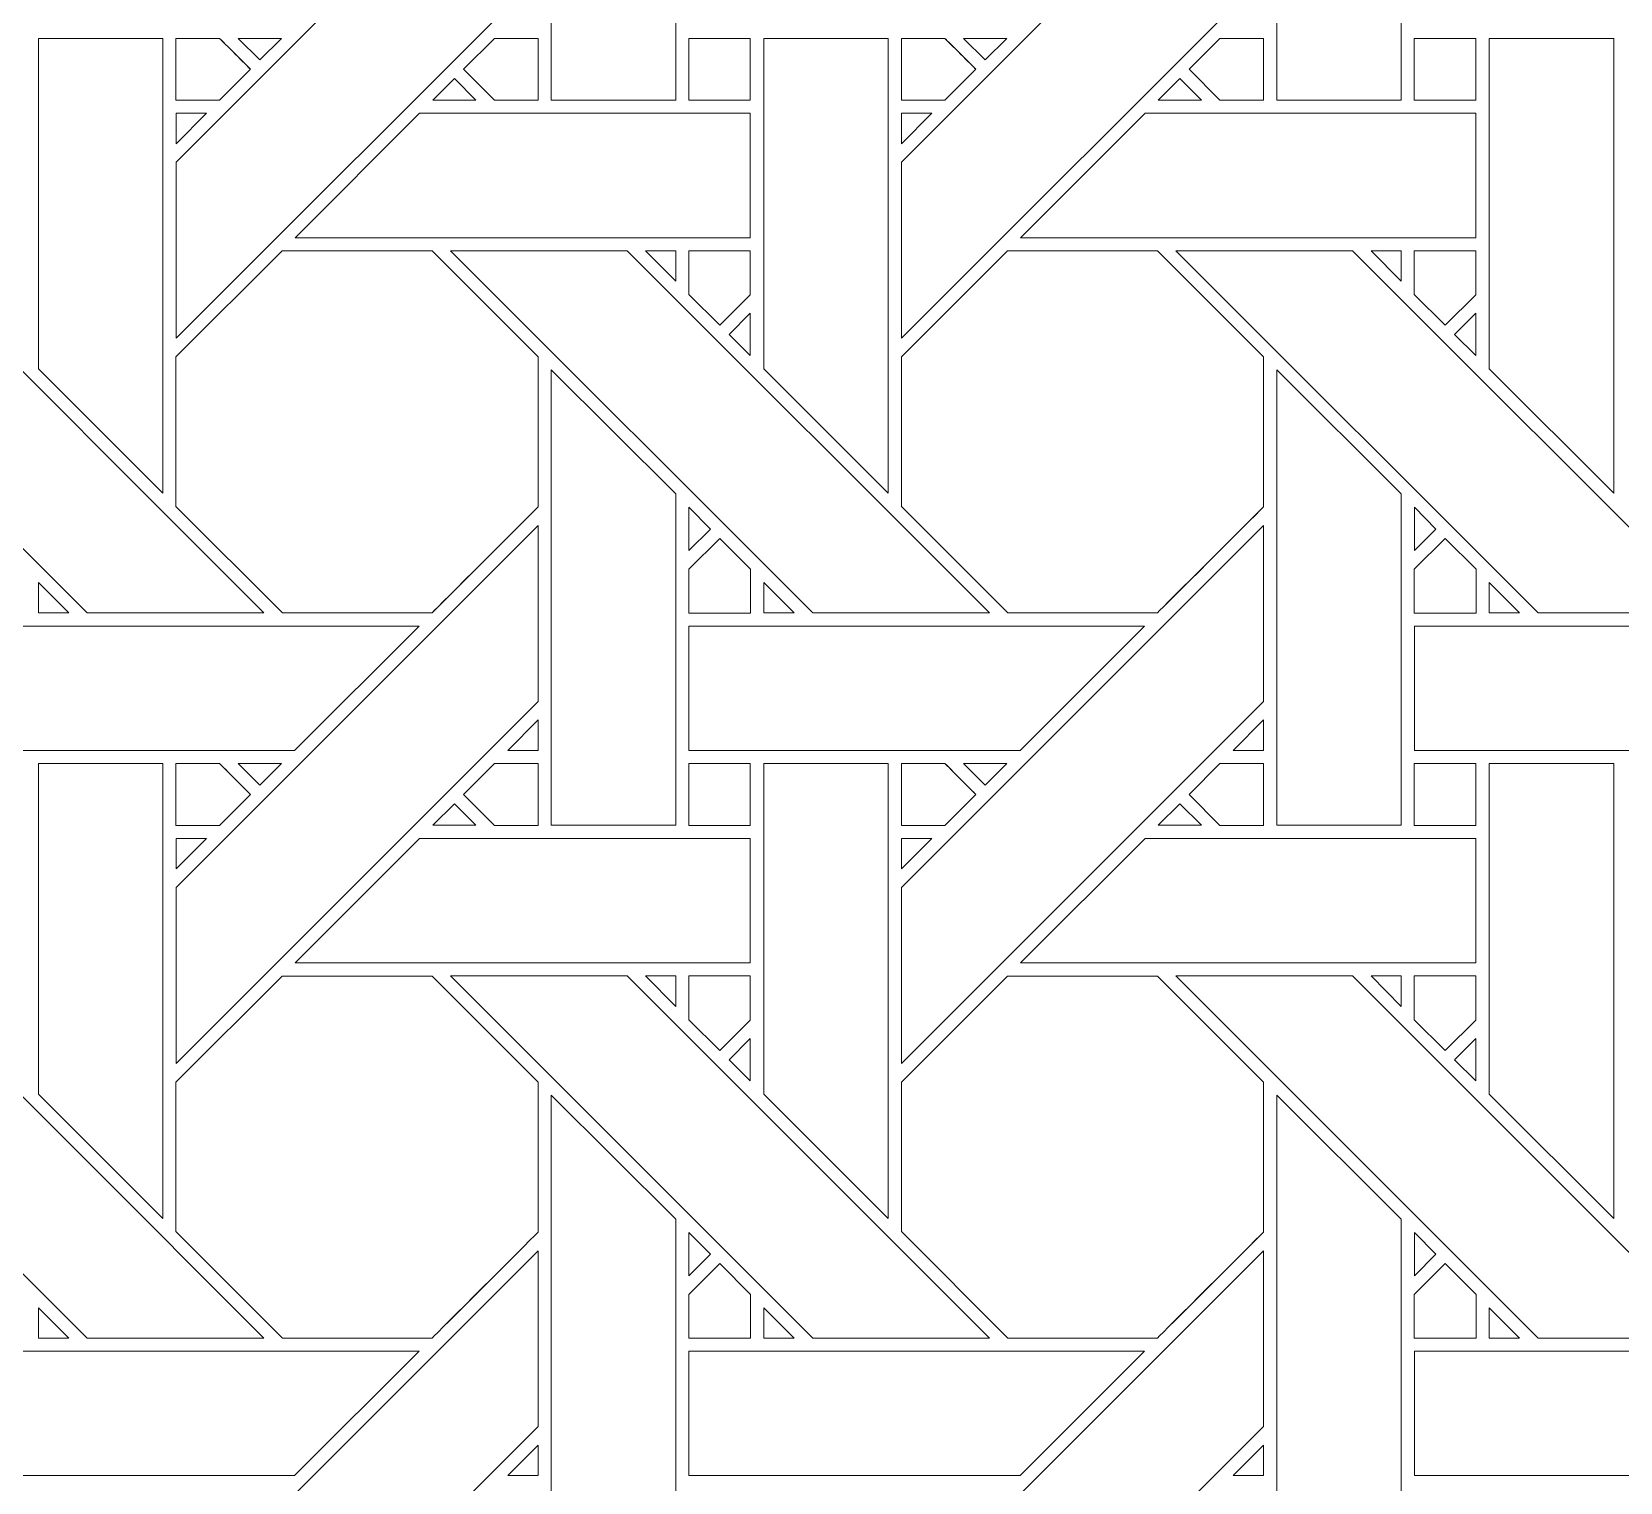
# Model space of a CAD drawing. Header units: inches. Extents: x 3.4 to 21.4, y 0.1 to 18.1.
# Drawn here: x 7.688 to 9.766, y 6.298 to 8.195 of the extents above; entities that cross this region are included whole.
import ezdxf

# ---------------------------------------------------------------- set-up
doc = ezdxf.new("R2010")
doc.units = ezdxf.units.IN
doc.header["$MEASUREMENT"] = 0
doc.layers.add('Design', color=7, linetype='Continuous', lineweight=0)

msp = doc.modelspace()

# ---------------------------------------------------------------- linework, layer by layer
at = {"layer": 'Design'}
for points, knots in [([(12.3829, 18.0948), (7.4123, 18.0948), (3.3829, 14.0653), (3.3829, 9.0948), (3.3829, 4.1242), (7.4123, 0.0948), (12.3829, 0.0948), (17.3534, 0.0948), (21.3829, 4.1242), (21.3829, 9.0948), (21.3829, 14.0653), (17.3534, 18.0948), (12.3829, 18.0948)], [0, 0, 0, 0, 1, 1, 1, 2, 2, 2, 3, 3, 3, 4, 4, 4, 4]), ([(12.3829, 17.2202), (7.8953, 17.2202), (4.2574, 13.5823), (4.2574, 9.0948), (4.2574, 4.6072), (7.8953, 0.9693), (12.3829, 0.9693), (16.8704, 0.9693), (20.5083, 4.6072), (20.5083, 9.0948), (20.5083, 13.5823), (16.8704, 17.2202), (12.3829, 17.2202)], [0, 0, 0, 0, 1, 1, 1, 2, 2, 2, 3, 3, 3, 4, 4, 4, 4]), ([(8.5303, 8.5394), (8.5303, 8.5394), (8.5303, 8.1057), (8.5303, 8.1057), (8.5303, 8.1057), (8.3676, 8.1057), (8.3676, 8.1057), (8.3676, 8.1057), (8.3676, 8.7015), (8.3676, 8.7015), (8.3676, 8.7015), (8.5303, 8.5394), (8.5303, 8.5394)], [0, 0, 0, 0, 1, 1, 1, 2, 2, 2, 3, 3, 3, 4, 4, 4, 4]), ([(9.4791, 8.5394), (9.4791, 8.5394), (9.4791, 8.1057), (9.4791, 8.1057), (9.4791, 8.1057), (9.3163, 8.1057), (9.3163, 8.1057), (9.3163, 8.1057), (9.3163, 8.7015), (9.3163, 8.7015), (9.3163, 8.7015), (9.4791, 8.5394), (9.4791, 8.5394)], [0, 0, 0, 0, 1, 1, 1, 2, 2, 2, 3, 3, 3, 4, 4, 4, 4]), ([(7.8768, 8.0244), (7.8768, 8.0244), (8.3504, 8.498), (8.3504, 8.498), (8.3504, 8.498), (8.3504, 8.2679), (8.3504, 8.2679), (8.3504, 8.2679), (7.8768, 7.7943), (7.8768, 7.7943), (7.8768, 7.7943), (7.8768, 8.0244), (7.8768, 8.0244)], [0, 0, 0, 0, 1, 1, 1, 2, 2, 2, 3, 3, 3, 4, 4, 4, 4]), ([(8.8255, 8.0244), (8.8255, 8.0244), (9.2992, 8.498), (9.2992, 8.498), (9.2992, 8.498), (9.2992, 8.2679), (9.2992, 8.2679), (9.2992, 8.2679), (8.8255, 7.7943), (8.8255, 7.7943), (8.8255, 7.7943), (8.8255, 8.0244), (8.8255, 8.0244)], [0, 0, 0, 0, 1, 1, 1, 2, 2, 2, 3, 3, 3, 4, 4, 4, 4]), ([(7.8596, 8.1865), (7.8596, 8.1865), (7.8596, 7.5914), (7.8596, 7.5914), (7.8596, 7.5914), (7.6967, 7.7543), (7.6967, 7.7543), (7.6967, 7.7543), (7.6967, 8.1865), (7.6967, 8.1865), (7.6967, 8.1865), (7.8596, 8.1865), (7.8596, 8.1865)], [0, 0, 0, 0, 1, 1, 1, 2, 2, 2, 3, 3, 3, 4, 4, 4, 4]), ([(7.8767, 8.1057), (7.8767, 8.1057), (7.8767, 8.1865), (7.8767, 8.1865), (7.8767, 8.1865), (7.9338, 8.1865), (7.9338, 8.1865), (7.9389, 8.1813), (7.9697, 8.1505), (7.9741, 8.1461), (7.9741, 8.1461), (7.9337, 8.1057), (7.9337, 8.1057), (7.9337, 8.1057), (7.8767, 8.1057), (7.8767, 8.1057)], [0, 0, 0, 0, 1, 1, 1, 2, 2, 2, 3, 3, 3, 4, 4, 4, 5, 5, 5, 5]), ([(7.8767, 8.1865), (7.8767, 8.1865), (7.9338, 8.1865), (7.9338, 8.1865), (7.9393, 8.181), (7.9495, 8.1708), (7.959, 8.1613), (7.959, 8.1613), (7.9741, 8.1461), (7.9741, 8.1461), (7.9741, 8.1461), (7.9337, 8.1057), (7.9337, 8.1057), (7.9337, 8.1057), (7.8767, 8.1057), (7.8767, 8.1057), (7.8767, 8.1057), (7.8767, 8.1865), (7.8767, 8.1865)], [0, 0, 0, 0, 1, 1, 1, 2, 2, 2, 3, 3, 3, 4, 4, 4, 5, 5, 5, 6, 6, 6, 6]), ([(8.0146, 8.1865), (8.0146, 8.1865), (7.9864, 8.1583), (7.9864, 8.1583), (7.9864, 8.1583), (7.9582, 8.1865), (7.9582, 8.1865), (7.9582, 8.1865), (8.0146, 8.1865), (8.0146, 8.1865)], [0, 0, 0, 0, 1, 1, 1, 2, 2, 2, 3, 3, 3, 3]), ([(8.2933, 8.1057), (8.2933, 8.1057), (8.2529, 8.1461), (8.2529, 8.1461), (8.2529, 8.1461), (8.2933, 8.1865), (8.2933, 8.1865), (8.2933, 8.1865), (8.3504, 8.1865), (8.3504, 8.1865), (8.3504, 8.1865), (8.3504, 8.1057), (8.3504, 8.1057), (8.3504, 8.1057), (8.2933, 8.1057), (8.2933, 8.1057)], [0, 0, 0, 0, 1, 1, 1, 2, 2, 2, 3, 3, 3, 4, 4, 4, 5, 5, 5, 5]), ([(8.2529, 8.1461), (8.2529, 8.1461), (8.2933, 8.1865), (8.2933, 8.1865), (8.2933, 8.1865), (8.3504, 8.1865), (8.3504, 8.1865), (8.3504, 8.1865), (8.3504, 8.1057), (8.3504, 8.1057), (8.3504, 8.1057), (8.2933, 8.1057), (8.2933, 8.1057), (8.2933, 8.1057), (8.2529, 8.1461), (8.2529, 8.1461)], [0, 0, 0, 0, 1, 1, 1, 2, 2, 2, 3, 3, 3, 4, 4, 4, 5, 5, 5, 5]), ([(8.5476, 8.1057), (8.5476, 8.1057), (8.5476, 8.1865), (8.5476, 8.1865), (8.5476, 8.1865), (8.6278, 8.1865), (8.6278, 8.1865), (8.6278, 8.1865), (8.6278, 8.1057), (8.6278, 8.1057), (8.6278, 8.1057), (8.5476, 8.1057), (8.5476, 8.1057)], [0, 0, 0, 0, 1, 1, 1, 2, 2, 2, 3, 3, 3, 4, 4, 4, 4]), ([(8.5476, 8.1865), (8.5476, 8.1865), (8.6278, 8.1865), (8.6278, 8.1865), (8.6278, 8.1865), (8.6278, 8.1057), (8.6278, 8.1057), (8.6278, 8.1057), (8.5476, 8.1057), (8.5476, 8.1057), (8.5476, 8.1057), (8.5476, 8.1865), (8.5476, 8.1865)], [0, 0, 0, 0, 1, 1, 1, 2, 2, 2, 3, 3, 3, 4, 4, 4, 4]), ([(8.8083, 8.1865), (8.8083, 8.1865), (8.8083, 7.5914), (8.8083, 7.5914), (8.8083, 7.5914), (8.6454, 7.7543), (8.6454, 7.7543), (8.6454, 7.7543), (8.6454, 8.1865), (8.6454, 8.1865), (8.6454, 8.1865), (8.8083, 8.1865), (8.8083, 8.1865)], [0, 0, 0, 0, 1, 1, 1, 2, 2, 2, 3, 3, 3, 4, 4, 4, 4]), ([(8.8255, 8.1057), (8.8255, 8.1057), (8.8255, 8.1865), (8.8255, 8.1865), (8.8255, 8.1865), (8.8825, 8.1865), (8.8825, 8.1865), (8.8877, 8.1813), (8.9184, 8.1505), (8.9228, 8.1461), (8.9228, 8.1461), (8.8824, 8.1057), (8.8824, 8.1057), (8.8824, 8.1057), (8.8255, 8.1057), (8.8255, 8.1057)], [0, 0, 0, 0, 1, 1, 1, 2, 2, 2, 3, 3, 3, 4, 4, 4, 5, 5, 5, 5]), ([(8.907, 8.162), (8.907, 8.162), (8.9228, 8.1461), (8.9228, 8.1461), (8.9228, 8.1461), (8.8824, 8.1057), (8.8824, 8.1057), (8.8824, 8.1057), (8.8255, 8.1057), (8.8255, 8.1057), (8.8255, 8.1057), (8.8255, 8.1865), (8.8255, 8.1865), (8.8255, 8.1865), (8.8825, 8.1865), (8.8825, 8.1865), (8.8825, 8.1865), (8.907, 8.162), (8.907, 8.162)], [0, 0, 0, 0, 1, 1, 1, 2, 2, 2, 3, 3, 3, 4, 4, 4, 5, 5, 5, 6, 6, 6, 6]), ([(8.9069, 8.1865), (8.9069, 8.1865), (8.9634, 8.1865), (8.9634, 8.1865), (8.9634, 8.1865), (8.9351, 8.1583), (8.9351, 8.1583), (8.9351, 8.1583), (8.9069, 8.1865), (8.9069, 8.1865)], [0, 0, 0, 0, 1, 1, 1, 2, 2, 2, 3, 3, 3, 3]), ([(9.242, 8.1057), (9.242, 8.1057), (9.2017, 8.1461), (9.2017, 8.1461), (9.2017, 8.1461), (9.2421, 8.1865), (9.2421, 8.1865), (9.2421, 8.1865), (9.2991, 8.1865), (9.2991, 8.1865), (9.2991, 8.1865), (9.2991, 8.1057), (9.2991, 8.1057), (9.2991, 8.1057), (9.242, 8.1057), (9.242, 8.1057)], [0, 0, 0, 0, 1, 1, 1, 2, 2, 2, 3, 3, 3, 4, 4, 4, 5, 5, 5, 5]), ([(9.2017, 8.1461), (9.2017, 8.1461), (9.2421, 8.1865), (9.2421, 8.1865), (9.2421, 8.1865), (9.2991, 8.1865), (9.2991, 8.1865), (9.2991, 8.1865), (9.2991, 8.1057), (9.2991, 8.1057), (9.2991, 8.1057), (9.242, 8.1057), (9.242, 8.1057), (9.242, 8.1057), (9.2017, 8.1461), (9.2017, 8.1461)], [0, 0, 0, 0, 1, 1, 1, 2, 2, 2, 3, 3, 3, 4, 4, 4, 5, 5, 5, 5]), ([(9.4963, 8.1865), (9.4963, 8.1865), (9.5766, 8.1865), (9.5766, 8.1865), (9.5766, 8.1865), (9.5766, 8.1057), (9.5766, 8.1057), (9.5766, 8.1057), (9.4963, 8.1057), (9.4963, 8.1057), (9.4963, 8.1057), (9.4963, 8.1865), (9.4963, 8.1865)], [0, 0, 0, 0, 1, 1, 1, 2, 2, 2, 3, 3, 3, 4, 4, 4, 4]), ([(9.5766, 8.1865), (9.5766, 8.1865), (9.5766, 8.1057), (9.5766, 8.1057), (9.5766, 8.1057), (9.4963, 8.1057), (9.4963, 8.1057), (9.4963, 8.1057), (9.4963, 8.1865), (9.4963, 8.1865), (9.4963, 8.1865), (9.5766, 8.1865), (9.5766, 8.1865)], [0, 0, 0, 0, 1, 1, 1, 2, 2, 2, 3, 3, 3, 4, 4, 4, 4]), ([(9.7571, 8.1865), (9.7571, 8.1865), (9.7571, 7.5914), (9.7571, 7.5914), (9.7571, 7.5914), (9.5942, 7.7543), (9.5942, 7.7543), (9.5942, 7.7543), (9.5942, 8.1865), (9.5942, 8.1865), (9.5942, 8.1865), (9.7571, 8.1865), (9.7571, 8.1865)], [0, 0, 0, 0, 1, 1, 1, 2, 2, 2, 3, 3, 3, 4, 4, 4, 4]), ([(8.2691, 8.1057), (8.2691, 8.1057), (8.2126, 8.1057), (8.2126, 8.1057), (8.2126, 8.1057), (8.2408, 8.1339), (8.2408, 8.1339), (8.2408, 8.1339), (8.2691, 8.1057), (8.2691, 8.1057)], [0, 0, 0, 0, 1, 1, 1, 2, 2, 2, 3, 3, 3, 3]), ([(9.2178, 8.1057), (9.2178, 8.1057), (9.1613, 8.1057), (9.1613, 8.1057), (9.1613, 8.1057), (9.1896, 8.1339), (9.1896, 8.1339), (9.1896, 8.1339), (9.2178, 8.1057), (9.2178, 8.1057)], [0, 0, 0, 0, 1, 1, 1, 2, 2, 2, 3, 3, 3, 3]), ([(7.9166, 8.0885), (7.9166, 8.0885), (7.8768, 8.0487), (7.8768, 8.0487), (7.8768, 8.0487), (7.8768, 8.0885), (7.8768, 8.0885), (7.8768, 8.0885), (7.9166, 8.0885), (7.9166, 8.0885)], [0, 0, 0, 0, 1, 1, 1, 2, 2, 2, 3, 3, 3, 3]), ([(8.1954, 8.0885), (8.1954, 8.0885), (8.6279, 8.0885), (8.6279, 8.0885), (8.6279, 8.0885), (8.6279, 7.9257), (8.6279, 7.9257), (8.6279, 7.9257), (8.0326, 7.9257), (8.0326, 7.9257), (8.0326, 7.9257), (8.1954, 8.0885), (8.1954, 8.0885)], [0, 0, 0, 0, 1, 1, 1, 2, 2, 2, 3, 3, 3, 4, 4, 4, 4]), ([(8.8653, 8.0885), (8.8653, 8.0885), (8.8255, 8.0487), (8.8255, 8.0487), (8.8255, 8.0487), (8.8255, 8.0885), (8.8255, 8.0885), (8.8255, 8.0885), (8.8653, 8.0885), (8.8653, 8.0885)], [0, 0, 0, 0, 1, 1, 1, 2, 2, 2, 3, 3, 3, 3]), ([(8.9813, 7.9257), (8.9813, 7.9257), (9.1442, 8.0885), (9.1442, 8.0885), (9.1442, 8.0885), (9.5766, 8.0885), (9.5766, 8.0885), (9.5766, 8.0885), (9.5766, 7.9257), (9.5766, 7.9257), (9.5766, 7.9257), (8.9813, 7.9257), (8.9813, 7.9257)], [0, 0, 0, 0, 1, 1, 1, 2, 2, 2, 3, 3, 3, 4, 4, 4, 4]), ([(7.2872, 7.9086), (7.2872, 7.9086), (7.5181, 7.9086), (7.5181, 7.9086), (7.5181, 7.9086), (7.9918, 7.435), (7.9918, 7.435), (7.9918, 7.435), (7.7607, 7.435), (7.7607, 7.435), (7.7607, 7.435), (7.2872, 7.9086), (7.2872, 7.9086)], [0, 0, 0, 0, 1, 1, 1, 2, 2, 2, 3, 3, 3, 4, 4, 4, 4]), ([(8.2117, 7.435), (8.2117, 7.435), (8.016, 7.435), (8.016, 7.435), (8.016, 7.435), (7.8767, 7.5742), (7.8767, 7.5742), (7.8767, 7.5742), (7.8767, 7.7699), (7.8767, 7.7699), (7.8767, 7.7699), (8.0154, 7.9086), (8.0154, 7.9086), (8.0154, 7.9086), (8.2116, 7.9086), (8.2116, 7.9086), (8.2116, 7.9086), (8.3504, 7.7699), (8.3504, 7.7699), (8.3504, 7.7699), (8.3504, 7.5737), (8.3504, 7.5737), (8.3326, 7.5557), (8.2207, 7.444), (8.2117, 7.435)], [0, 0, 0, 0, 1, 1, 1, 2, 2, 2, 3, 3, 3, 4, 4, 4, 5, 5, 5, 6, 6, 6, 7, 7, 7, 8, 8, 8, 8]), ([(7.8767, 7.5742), (7.8767, 7.5742), (7.8767, 7.7699), (7.8767, 7.7699), (7.8767, 7.7699), (8.0154, 7.9086), (8.0154, 7.9086), (8.0154, 7.9086), (8.2116, 7.9086), (8.2116, 7.9086), (8.2116, 7.9086), (8.3504, 7.7699), (8.3504, 7.7699), (8.3504, 7.7699), (8.3504, 7.5737), (8.3504, 7.5737), (8.3324, 7.5555), (8.2205, 7.4438), (8.2117, 7.435), (8.2117, 7.435), (8.016, 7.435), (8.016, 7.435), (8.016, 7.435), (7.8767, 7.5742), (7.8767, 7.5742)], [0, 0, 0, 0, 1, 1, 1, 2, 2, 2, 3, 3, 3, 4, 4, 4, 5, 5, 5, 6, 6, 6, 7, 7, 7, 8, 8, 8, 8]), ([(8.2359, 7.9086), (8.2359, 7.9086), (8.4669, 7.9086), (8.4669, 7.9086), (8.4669, 7.9086), (8.9405, 7.435), (8.9405, 7.435), (8.9405, 7.435), (8.7095, 7.435), (8.7095, 7.435), (8.7095, 7.435), (8.2359, 7.9086), (8.2359, 7.9086)], [0, 0, 0, 0, 1, 1, 1, 2, 2, 2, 3, 3, 3, 4, 4, 4, 4]), ([(8.5304, 7.9086), (8.5304, 7.9086), (8.5304, 7.8688), (8.5304, 7.8688), (8.5304, 7.8688), (8.491, 7.9086), (8.491, 7.9086), (8.491, 7.9086), (8.5304, 7.9086), (8.5304, 7.9086)], [0, 0, 0, 0, 1, 1, 1, 2, 2, 2, 3, 3, 3, 3]), ([(8.6278, 7.9086), (8.6278, 7.9086), (8.6278, 7.851), (8.6278, 7.851), (8.6278, 7.851), (8.5879, 7.8111), (8.5879, 7.8111), (8.5879, 7.8111), (8.5476, 7.8514), (8.5476, 7.8514), (8.5476, 7.8514), (8.5476, 7.9086), (8.5476, 7.9086), (8.5476, 7.9086), (8.6278, 7.9086), (8.6278, 7.9086)], [0, 0, 0, 0, 1, 1, 1, 2, 2, 2, 3, 3, 3, 4, 4, 4, 5, 5, 5, 5]), ([(8.5879, 7.8111), (8.5879, 7.8111), (8.5476, 7.8514), (8.5476, 7.8514), (8.5476, 7.8514), (8.5476, 7.9086), (8.5476, 7.9086), (8.5476, 7.9086), (8.6278, 7.9086), (8.6278, 7.9086), (8.6278, 7.9086), (8.6278, 7.851), (8.6278, 7.851), (8.6278, 7.851), (8.5879, 7.8111), (8.5879, 7.8111)], [0, 0, 0, 0, 1, 1, 1, 2, 2, 2, 3, 3, 3, 4, 4, 4, 5, 5, 5, 5]), ([(9.1604, 7.435), (9.1604, 7.435), (8.9647, 7.435), (8.9647, 7.435), (8.9647, 7.435), (8.8255, 7.5742), (8.8255, 7.5742), (8.8255, 7.5742), (8.8255, 7.7699), (8.8255, 7.7699), (8.8255, 7.7699), (8.9642, 7.9086), (8.9642, 7.9086), (8.9642, 7.9086), (9.1604, 7.9086), (9.1604, 7.9086), (9.1604, 7.9086), (9.2991, 7.7699), (9.2991, 7.7699), (9.2991, 7.7699), (9.2991, 7.5737), (9.2991, 7.5737), (9.2813, 7.5557), (9.1694, 7.444), (9.1604, 7.435)], [0, 0, 0, 0, 1, 1, 1, 2, 2, 2, 3, 3, 3, 4, 4, 4, 5, 5, 5, 6, 6, 6, 7, 7, 7, 8, 8, 8, 8]), ([(8.8255, 7.7699), (8.8255, 7.7699), (8.9642, 7.9086), (8.9642, 7.9086), (8.9642, 7.9086), (9.1604, 7.9086), (9.1604, 7.9086), (9.1604, 7.9086), (9.2991, 7.7699), (9.2991, 7.7699), (9.2991, 7.7699), (9.2991, 7.5737), (9.2991, 7.5737), (9.2812, 7.5556), (9.1693, 7.4439), (9.1604, 7.435), (9.1604, 7.435), (8.9647, 7.435), (8.9647, 7.435), (8.9647, 7.435), (8.8255, 7.5742), (8.8255, 7.5742), (8.8255, 7.5742), (8.8255, 7.7699), (8.8255, 7.7699)], [0, 0, 0, 0, 1, 1, 1, 2, 2, 2, 3, 3, 3, 4, 4, 4, 5, 5, 5, 6, 6, 6, 7, 7, 7, 8, 8, 8, 8]), ([(9.1846, 7.9086), (9.1846, 7.9086), (9.4156, 7.9086), (9.4156, 7.9086), (9.4156, 7.9086), (9.8892, 7.435), (9.8892, 7.435), (9.8892, 7.435), (9.6582, 7.435), (9.6582, 7.435), (9.6582, 7.435), (9.1846, 7.9086), (9.1846, 7.9086)], [0, 0, 0, 0, 1, 1, 1, 2, 2, 2, 3, 3, 3, 4, 4, 4, 4]), ([(9.4791, 7.9086), (9.4791, 7.9086), (9.4791, 7.8688), (9.4791, 7.8688), (9.4791, 7.8688), (9.4397, 7.9086), (9.4397, 7.9086), (9.4397, 7.9086), (9.4791, 7.9086), (9.4791, 7.9086)], [0, 0, 0, 0, 1, 1, 1, 2, 2, 2, 3, 3, 3, 3]), ([(9.5766, 7.9086), (9.5766, 7.9086), (9.5766, 7.851), (9.5766, 7.851), (9.5766, 7.851), (9.5366, 7.8111), (9.5366, 7.8111), (9.5366, 7.8111), (9.4963, 7.8514), (9.4963, 7.8514), (9.4963, 7.8514), (9.4963, 7.9086), (9.4963, 7.9086), (9.4963, 7.9086), (9.5766, 7.9086), (9.5766, 7.9086)], [0, 0, 0, 0, 1, 1, 1, 2, 2, 2, 3, 3, 3, 4, 4, 4, 5, 5, 5, 5]), ([(9.5366, 7.8111), (9.5366, 7.8111), (9.4963, 7.8514), (9.4963, 7.8514), (9.4963, 7.8514), (9.4963, 7.9086), (9.4963, 7.9086), (9.4963, 7.9086), (9.5766, 7.9086), (9.5766, 7.9086), (9.5766, 7.9086), (9.5766, 7.851), (9.5766, 7.851), (9.5766, 7.851), (9.5366, 7.8111), (9.5366, 7.8111)], [0, 0, 0, 0, 1, 1, 1, 2, 2, 2, 3, 3, 3, 4, 4, 4, 5, 5, 5, 5]), ([(8.6279, 7.8268), (8.6279, 7.8268), (8.6279, 7.7716), (8.6279, 7.7716), (8.6279, 7.7716), (8.6001, 7.799), (8.6001, 7.799), (8.6001, 7.799), (8.6279, 7.8268), (8.6279, 7.8268)], [0, 0, 0, 0, 1, 1, 1, 2, 2, 2, 3, 3, 3, 3]), ([(9.5766, 7.8268), (9.5766, 7.8268), (9.5766, 7.7716), (9.5766, 7.7716), (9.5766, 7.7716), (9.5488, 7.799), (9.5488, 7.799), (9.5488, 7.799), (9.5766, 7.8268), (9.5766, 7.8268)], [0, 0, 0, 0, 1, 1, 1, 2, 2, 2, 3, 3, 3, 3]), ([(8.5303, 7.5906), (8.5303, 7.5906), (8.5303, 7.157), (8.5303, 7.157), (8.5303, 7.157), (8.3676, 7.157), (8.3676, 7.157), (8.3676, 7.157), (8.3676, 7.7528), (8.3676, 7.7528), (8.3676, 7.7528), (8.5303, 7.5906), (8.5303, 7.5906)], [0, 0, 0, 0, 1, 1, 1, 2, 2, 2, 3, 3, 3, 4, 4, 4, 4]), ([(9.4791, 7.5906), (9.4791, 7.5906), (9.4791, 7.157), (9.4791, 7.157), (9.4791, 7.157), (9.3163, 7.157), (9.3163, 7.157), (9.3163, 7.157), (9.3163, 7.7528), (9.3163, 7.7528), (9.3163, 7.7528), (9.4791, 7.5906), (9.4791, 7.5906)], [0, 0, 0, 0, 1, 1, 1, 2, 2, 2, 3, 3, 3, 4, 4, 4, 4]), ([(8.5758, 7.5446), (8.5758, 7.5446), (8.5476, 7.5164), (8.5476, 7.5164), (8.5476, 7.5164), (8.5476, 7.5732), (8.5476, 7.5732), (8.5476, 7.5732), (8.5758, 7.5446), (8.5758, 7.5446)], [0, 0, 0, 0, 1, 1, 1, 2, 2, 2, 3, 3, 3, 3]), ([(9.4964, 7.5164), (9.4964, 7.5164), (9.4964, 7.5732), (9.4964, 7.5732), (9.4964, 7.5732), (9.5246, 7.5446), (9.5246, 7.5446), (9.5246, 7.5446), (9.4964, 7.5164), (9.4964, 7.5164)], [0, 0, 0, 0, 1, 1, 1, 2, 2, 2, 3, 3, 3, 3]), ([(7.8768, 7.0756), (7.8768, 7.0756), (8.3504, 7.5492), (8.3504, 7.5492), (8.3504, 7.5492), (8.3504, 7.3192), (8.3504, 7.3192), (8.3504, 7.3192), (7.8768, 6.8455), (7.8768, 6.8455), (7.8768, 6.8455), (7.8768, 7.0756), (7.8768, 7.0756)], [0, 0, 0, 0, 1, 1, 1, 2, 2, 2, 3, 3, 3, 4, 4, 4, 4]), ([(8.8255, 7.0756), (8.8255, 7.0756), (9.2992, 7.5492), (9.2992, 7.5492), (9.2992, 7.5492), (9.2992, 7.3192), (9.2992, 7.3192), (9.2992, 7.3192), (8.8255, 6.8455), (8.8255, 6.8455), (8.8255, 6.8455), (8.8255, 7.0756), (8.8255, 7.0756)], [0, 0, 0, 0, 1, 1, 1, 2, 2, 2, 3, 3, 3, 4, 4, 4, 4]), ([(8.5476, 7.4347), (8.5476, 7.4347), (8.5476, 7.492), (8.5476, 7.492), (8.5476, 7.492), (8.5879, 7.5323), (8.5879, 7.5323), (8.5879, 7.5323), (8.6282, 7.492), (8.6282, 7.492), (8.6282, 7.492), (8.6282, 7.4347), (8.6282, 7.4347), (8.6282, 7.4347), (8.5476, 7.4347), (8.5476, 7.4347)], [0, 0, 0, 0, 1, 1, 1, 2, 2, 2, 3, 3, 3, 4, 4, 4, 5, 5, 5, 5]), ([(8.5476, 7.492), (8.5476, 7.492), (8.5879, 7.5323), (8.5879, 7.5323), (8.5879, 7.5323), (8.6282, 7.492), (8.6282, 7.492), (8.6282, 7.492), (8.6282, 7.4347), (8.6282, 7.4347), (8.6282, 7.4347), (8.5476, 7.4347), (8.5476, 7.4347), (8.5476, 7.4347), (8.5476, 7.492), (8.5476, 7.492)], [0, 0, 0, 0, 1, 1, 1, 2, 2, 2, 3, 3, 3, 4, 4, 4, 5, 5, 5, 5]), ([(9.4963, 7.4347), (9.4963, 7.4347), (9.4963, 7.492), (9.4963, 7.492), (9.4963, 7.492), (9.5367, 7.5323), (9.5367, 7.5323), (9.5367, 7.5323), (9.577, 7.492), (9.577, 7.492), (9.577, 7.492), (9.577, 7.4347), (9.577, 7.4347), (9.577, 7.4347), (9.4963, 7.4347), (9.4963, 7.4347)], [0, 0, 0, 0, 1, 1, 1, 2, 2, 2, 3, 3, 3, 4, 4, 4, 5, 5, 5, 5]), ([(9.5367, 7.5323), (9.5367, 7.5323), (9.577, 7.492), (9.577, 7.492), (9.577, 7.492), (9.577, 7.4347), (9.577, 7.4347), (9.577, 7.4347), (9.4963, 7.4347), (9.4963, 7.4347), (9.4963, 7.4347), (9.4963, 7.492), (9.4963, 7.492), (9.4963, 7.492), (9.5367, 7.5323), (9.5367, 7.5323)], [0, 0, 0, 0, 1, 1, 1, 2, 2, 2, 3, 3, 3, 4, 4, 4, 5, 5, 5, 5]), ([(7.7365, 7.4349), (7.7365, 7.4349), (7.6968, 7.4349), (7.6968, 7.4349), (7.6968, 7.4349), (7.6968, 7.4747), (7.6968, 7.4747), (7.6968, 7.4747), (7.7365, 7.4349), (7.7365, 7.4349)], [0, 0, 0, 0, 1, 1, 1, 2, 2, 2, 3, 3, 3, 3]), ([(8.6853, 7.4349), (8.6853, 7.4349), (8.6455, 7.4349), (8.6455, 7.4349), (8.6455, 7.4349), (8.6455, 7.4747), (8.6455, 7.4747), (8.6455, 7.4747), (8.6853, 7.4349), (8.6853, 7.4349)], [0, 0, 0, 0, 1, 1, 1, 2, 2, 2, 3, 3, 3, 3]), ([(9.634, 7.4349), (9.634, 7.4349), (9.5943, 7.4349), (9.5943, 7.4349), (9.5943, 7.4349), (9.5943, 7.4747), (9.5943, 7.4747), (9.5943, 7.4747), (9.634, 7.4349), (9.634, 7.4349)], [0, 0, 0, 0, 1, 1, 1, 2, 2, 2, 3, 3, 3, 3]), ([(7.5989, 7.255), (7.5989, 7.255), (7.5989, 7.4177), (7.5989, 7.4177), (7.5989, 7.4177), (8.1946, 7.4177), (8.1946, 7.4177), (8.1946, 7.4177), (8.0319, 7.255), (8.0319, 7.255), (8.0319, 7.255), (7.5989, 7.255), (7.5989, 7.255)], [0, 0, 0, 0, 1, 1, 1, 2, 2, 2, 3, 3, 3, 4, 4, 4, 4]), ([(8.5476, 7.255), (8.5476, 7.255), (8.5476, 7.4177), (8.5476, 7.4177), (8.5476, 7.4177), (9.1433, 7.4177), (9.1433, 7.4177), (9.1433, 7.4177), (8.9806, 7.255), (8.9806, 7.255), (8.9806, 7.255), (8.5476, 7.255), (8.5476, 7.255)], [0, 0, 0, 0, 1, 1, 1, 2, 2, 2, 3, 3, 3, 4, 4, 4, 4]), ([(9.4964, 7.255), (9.4964, 7.255), (9.4964, 7.4177), (9.4964, 7.4177), (9.4964, 7.4177), (10.0921, 7.4177), (10.0921, 7.4177), (10.0921, 7.4177), (9.9293, 7.255), (9.9293, 7.255), (9.9293, 7.255), (9.4964, 7.255), (9.4964, 7.255)], [0, 0, 0, 0, 1, 1, 1, 2, 2, 2, 3, 3, 3, 4, 4, 4, 4]), ([(8.3107, 7.255), (8.3107, 7.255), (8.3504, 7.2948), (8.3504, 7.2948), (8.3504, 7.2948), (8.3504, 7.255), (8.3504, 7.255), (8.3504, 7.255), (8.3107, 7.255), (8.3107, 7.255)], [0, 0, 0, 0, 1, 1, 1, 2, 2, 2, 3, 3, 3, 3]), ([(9.2594, 7.255), (9.2594, 7.255), (9.2992, 7.2948), (9.2992, 7.2948), (9.2992, 7.2948), (9.2992, 7.255), (9.2992, 7.255), (9.2992, 7.255), (9.2594, 7.255), (9.2594, 7.255)], [0, 0, 0, 0, 1, 1, 1, 2, 2, 2, 3, 3, 3, 3]), ([(7.8596, 7.2377), (7.8596, 7.2377), (7.8596, 6.6426), (7.8596, 6.6426), (7.8596, 6.6426), (7.6967, 6.8055), (7.6967, 6.8055), (7.6967, 6.8055), (7.6967, 7.2377), (7.6967, 7.2377), (7.6967, 7.2377), (7.8596, 7.2377), (7.8596, 7.2377)], [0, 0, 0, 0, 1, 1, 1, 2, 2, 2, 3, 3, 3, 4, 4, 4, 4]), ([(7.8767, 7.1569), (7.8767, 7.1569), (7.8767, 7.2377), (7.8767, 7.2377), (7.8767, 7.2377), (7.9338, 7.2377), (7.9338, 7.2377), (7.9389, 7.2326), (7.9697, 7.2018), (7.9741, 7.1974), (7.9741, 7.1974), (7.9337, 7.1569), (7.9337, 7.1569), (7.9337, 7.1569), (7.8767, 7.1569), (7.8767, 7.1569)], [0, 0, 0, 0, 1, 1, 1, 2, 2, 2, 3, 3, 3, 4, 4, 4, 5, 5, 5, 5]), ([(7.959, 7.2125), (7.959, 7.2125), (7.9741, 7.1974), (7.9741, 7.1974), (7.9741, 7.1974), (7.9337, 7.1569), (7.9337, 7.1569), (7.9337, 7.1569), (7.8767, 7.1569), (7.8767, 7.1569), (7.8767, 7.1569), (7.8767, 7.2377), (7.8767, 7.2377), (7.8767, 7.2377), (7.9338, 7.2377), (7.9338, 7.2377), (7.9393, 7.2323), (7.9496, 7.222), (7.959, 7.2125)], [0, 0, 0, 0, 1, 1, 1, 2, 2, 2, 3, 3, 3, 4, 4, 4, 5, 5, 5, 6, 6, 6, 6]), ([(7.9582, 7.2377), (7.9582, 7.2377), (8.0146, 7.2377), (8.0146, 7.2377), (8.0146, 7.2377), (7.9864, 7.2096), (7.9864, 7.2096), (7.9864, 7.2096), (7.9582, 7.2377), (7.9582, 7.2377)], [0, 0, 0, 0, 1, 1, 1, 2, 2, 2, 3, 3, 3, 3]), ([(8.2933, 7.1569), (8.2933, 7.1569), (8.2529, 7.1973), (8.2529, 7.1973), (8.2529, 7.1973), (8.2933, 7.2377), (8.2933, 7.2377), (8.2933, 7.2377), (8.3504, 7.2377), (8.3504, 7.2377), (8.3504, 7.2377), (8.3504, 7.1569), (8.3504, 7.1569), (8.3504, 7.1569), (8.2933, 7.1569), (8.2933, 7.1569)], [0, 0, 0, 0, 1, 1, 1, 2, 2, 2, 3, 3, 3, 4, 4, 4, 5, 5, 5, 5]), ([(8.2529, 7.1973), (8.2529, 7.1973), (8.2933, 7.2377), (8.2933, 7.2377), (8.2933, 7.2377), (8.3504, 7.2377), (8.3504, 7.2377), (8.3504, 7.2377), (8.3504, 7.1569), (8.3504, 7.1569), (8.3504, 7.1569), (8.2933, 7.1569), (8.2933, 7.1569), (8.2933, 7.1569), (8.2529, 7.1973), (8.2529, 7.1973)], [0, 0, 0, 0, 1, 1, 1, 2, 2, 2, 3, 3, 3, 4, 4, 4, 5, 5, 5, 5]), ([(8.5476, 7.1569), (8.5476, 7.1569), (8.5476, 7.2377), (8.5476, 7.2377), (8.5476, 7.2377), (8.6278, 7.2377), (8.6278, 7.2377), (8.6278, 7.2377), (8.6278, 7.1569), (8.6278, 7.1569), (8.6278, 7.1569), (8.5476, 7.1569), (8.5476, 7.1569)], [0, 0, 0, 0, 1, 1, 1, 2, 2, 2, 3, 3, 3, 4, 4, 4, 4]), ([(8.5476, 7.2377), (8.5476, 7.2377), (8.6278, 7.2377), (8.6278, 7.2377), (8.6278, 7.2377), (8.6278, 7.1569), (8.6278, 7.1569), (8.6278, 7.1569), (8.5476, 7.1569), (8.5476, 7.1569), (8.5476, 7.1569), (8.5476, 7.2377), (8.5476, 7.2377)], [0, 0, 0, 0, 1, 1, 1, 2, 2, 2, 3, 3, 3, 4, 4, 4, 4]), ([(8.8083, 7.2377), (8.8083, 7.2377), (8.8083, 6.6426), (8.8083, 6.6426), (8.8083, 6.6426), (8.6454, 6.8055), (8.6454, 6.8055), (8.6454, 6.8055), (8.6454, 7.2377), (8.6454, 7.2377), (8.6454, 7.2377), (8.8083, 7.2377), (8.8083, 7.2377)], [0, 0, 0, 0, 1, 1, 1, 2, 2, 2, 3, 3, 3, 4, 4, 4, 4]), ([(8.8255, 7.1569), (8.8255, 7.1569), (8.8255, 7.2377), (8.8255, 7.2377), (8.8255, 7.2377), (8.8825, 7.2377), (8.8825, 7.2377), (8.8877, 7.2326), (8.9184, 7.2018), (8.9228, 7.1974), (8.9228, 7.1974), (8.8824, 7.1569), (8.8824, 7.1569), (8.8824, 7.1569), (8.8255, 7.1569), (8.8255, 7.1569)], [0, 0, 0, 0, 1, 1, 1, 2, 2, 2, 3, 3, 3, 4, 4, 4, 5, 5, 5, 5]), ([(8.8255, 7.2377), (8.8255, 7.2377), (8.8825, 7.2377), (8.8825, 7.2377), (8.8879, 7.2324), (8.8978, 7.2225), (8.9071, 7.2132), (8.913, 7.2073), (8.9187, 7.2015), (8.9228, 7.1974), (8.9228, 7.1974), (8.8824, 7.1569), (8.8824, 7.1569), (8.8824, 7.1569), (8.8255, 7.1569), (8.8255, 7.1569), (8.8255, 7.1569), (8.8255, 7.2377), (8.8255, 7.2377)], [0, 0, 0, 0, 1, 1, 1, 2, 2, 2, 3, 3, 3, 4, 4, 4, 5, 5, 5, 6, 6, 6, 6]), ([(8.9634, 7.2377), (8.9634, 7.2377), (8.9351, 7.2096), (8.9351, 7.2096), (8.9351, 7.2096), (8.9069, 7.2377), (8.9069, 7.2377), (8.9069, 7.2377), (8.9634, 7.2377), (8.9634, 7.2377)], [0, 0, 0, 0, 1, 1, 1, 2, 2, 2, 3, 3, 3, 3]), ([(9.242, 7.1569), (9.242, 7.1569), (9.2017, 7.1973), (9.2017, 7.1973), (9.2017, 7.1973), (9.2421, 7.2377), (9.2421, 7.2377), (9.2421, 7.2377), (9.2991, 7.2377), (9.2991, 7.2377), (9.2991, 7.2377), (9.2991, 7.1569), (9.2991, 7.1569), (9.2991, 7.1569), (9.242, 7.1569), (9.242, 7.1569)], [0, 0, 0, 0, 1, 1, 1, 2, 2, 2, 3, 3, 3, 4, 4, 4, 5, 5, 5, 5]), ([(9.2017, 7.1973), (9.2017, 7.1973), (9.2421, 7.2377), (9.2421, 7.2377), (9.2421, 7.2377), (9.2991, 7.2377), (9.2991, 7.2377), (9.2991, 7.2377), (9.2991, 7.1569), (9.2991, 7.1569), (9.2991, 7.1569), (9.242, 7.1569), (9.242, 7.1569), (9.242, 7.1569), (9.2017, 7.1973), (9.2017, 7.1973)], [0, 0, 0, 0, 1, 1, 1, 2, 2, 2, 3, 3, 3, 4, 4, 4, 5, 5, 5, 5]), ([(9.4963, 7.2377), (9.4963, 7.2377), (9.5766, 7.2377), (9.5766, 7.2377), (9.5766, 7.2377), (9.5766, 7.1569), (9.5766, 7.1569), (9.5766, 7.1569), (9.4963, 7.1569), (9.4963, 7.1569), (9.4963, 7.1569), (9.4963, 7.2377), (9.4963, 7.2377)], [0, 0, 0, 0, 1, 1, 1, 2, 2, 2, 3, 3, 3, 4, 4, 4, 4]), ([(9.4963, 7.2377), (9.4963, 7.2377), (9.5766, 7.2377), (9.5766, 7.2377), (9.5766, 7.2377), (9.5766, 7.1569), (9.5766, 7.1569), (9.5766, 7.1569), (9.4963, 7.1569), (9.4963, 7.1569), (9.4963, 7.1569), (9.4963, 7.2377), (9.4963, 7.2377)], [0, 0, 0, 0, 1, 1, 1, 2, 2, 2, 3, 3, 3, 4, 4, 4, 4]), ([(9.7571, 7.2377), (9.7571, 7.2377), (9.7571, 6.6426), (9.7571, 6.6426), (9.7571, 6.6426), (9.5942, 6.8055), (9.5942, 6.8055), (9.5942, 6.8055), (9.5942, 7.2377), (9.5942, 7.2377), (9.5942, 7.2377), (9.7571, 7.2377), (9.7571, 7.2377)], [0, 0, 0, 0, 1, 1, 1, 2, 2, 2, 3, 3, 3, 4, 4, 4, 4]), ([(8.2691, 7.157), (8.2691, 7.157), (8.2126, 7.157), (8.2126, 7.157), (8.2126, 7.157), (8.2408, 7.1852), (8.2408, 7.1852), (8.2408, 7.1852), (8.2691, 7.157), (8.2691, 7.157)], [0, 0, 0, 0, 1, 1, 1, 2, 2, 2, 3, 3, 3, 3]), ([(9.2178, 7.157), (9.2178, 7.157), (9.1613, 7.157), (9.1613, 7.157), (9.1613, 7.157), (9.1896, 7.1852), (9.1896, 7.1852), (9.1896, 7.1852), (9.2178, 7.157), (9.2178, 7.157)], [0, 0, 0, 0, 1, 1, 1, 2, 2, 2, 3, 3, 3, 3]), ([(7.9166, 7.1398), (7.9166, 7.1398), (7.8768, 7.1), (7.8768, 7.1), (7.8768, 7.1), (7.8768, 7.1398), (7.8768, 7.1398), (7.8768, 7.1398), (7.9166, 7.1398), (7.9166, 7.1398)], [0, 0, 0, 0, 1, 1, 1, 2, 2, 2, 3, 3, 3, 3]), ([(8.1954, 7.1398), (8.1954, 7.1398), (8.6279, 7.1398), (8.6279, 7.1398), (8.6279, 7.1398), (8.6279, 6.977), (8.6279, 6.977), (8.6279, 6.977), (8.0326, 6.977), (8.0326, 6.977), (8.0326, 6.977), (8.1954, 7.1398), (8.1954, 7.1398)], [0, 0, 0, 0, 1, 1, 1, 2, 2, 2, 3, 3, 3, 4, 4, 4, 4]), ([(8.8653, 7.1398), (8.8653, 7.1398), (8.8255, 7.1), (8.8255, 7.1), (8.8255, 7.1), (8.8255, 7.1398), (8.8255, 7.1398), (8.8255, 7.1398), (8.8653, 7.1398), (8.8653, 7.1398)], [0, 0, 0, 0, 1, 1, 1, 2, 2, 2, 3, 3, 3, 3]), ([(9.1442, 7.1398), (9.1442, 7.1398), (9.5766, 7.1398), (9.5766, 7.1398), (9.5766, 7.1398), (9.5766, 6.977), (9.5766, 6.977), (9.5766, 6.977), (8.9813, 6.977), (8.9813, 6.977), (8.9813, 6.977), (9.1442, 7.1398), (9.1442, 7.1398)], [0, 0, 0, 0, 1, 1, 1, 2, 2, 2, 3, 3, 3, 4, 4, 4, 4]), ([(7.2872, 6.9599), (7.2872, 6.9599), (7.5181, 6.9599), (7.5181, 6.9599), (7.5181, 6.9599), (7.9918, 6.4862), (7.9918, 6.4862), (7.9918, 6.4862), (7.7607, 6.4862), (7.7607, 6.4862), (7.7607, 6.4862), (7.2872, 6.9599), (7.2872, 6.9599)], [0, 0, 0, 0, 1, 1, 1, 2, 2, 2, 3, 3, 3, 4, 4, 4, 4]), ([(8.2117, 6.4862), (8.2117, 6.4862), (8.016, 6.4862), (8.016, 6.4862), (8.016, 6.4862), (7.8767, 6.6255), (7.8767, 6.6255), (7.8767, 6.6255), (7.8767, 6.8211), (7.8767, 6.8211), (7.8767, 6.8211), (8.0154, 6.9598), (8.0154, 6.9598), (8.0154, 6.9598), (8.2116, 6.9598), (8.2116, 6.9598), (8.2116, 6.9598), (8.3504, 6.8211), (8.3504, 6.8211), (8.3504, 6.8211), (8.3504, 6.6249), (8.3504, 6.6249), (8.3326, 6.607), (8.2207, 6.4952), (8.2117, 6.4862)], [0, 0, 0, 0, 1, 1, 1, 2, 2, 2, 3, 3, 3, 4, 4, 4, 5, 5, 5, 6, 6, 6, 7, 7, 7, 8, 8, 8, 8]), ([(7.8767, 6.8211), (7.8767, 6.8211), (8.0154, 6.9598), (8.0154, 6.9598), (8.0154, 6.9598), (8.2116, 6.9598), (8.2116, 6.9598), (8.2116, 6.9598), (8.3504, 6.8211), (8.3504, 6.8211), (8.3504, 6.8211), (8.3504, 6.6249), (8.3504, 6.6249), (8.3325, 6.6069), (8.2206, 6.4951), (8.2117, 6.4862), (8.2117, 6.4862), (8.016, 6.4862), (8.016, 6.4862), (8.016, 6.4862), (7.8767, 6.6255), (7.8767, 6.6255), (7.8767, 6.6255), (7.8767, 6.8211), (7.8767, 6.8211)], [0, 0, 0, 0, 1, 1, 1, 2, 2, 2, 3, 3, 3, 4, 4, 4, 5, 5, 5, 6, 6, 6, 7, 7, 7, 8, 8, 8, 8]), ([(8.2359, 6.9599), (8.2359, 6.9599), (8.4669, 6.9599), (8.4669, 6.9599), (8.4669, 6.9599), (8.9405, 6.4862), (8.9405, 6.4862), (8.9405, 6.4862), (8.7095, 6.4862), (8.7095, 6.4862), (8.7095, 6.4862), (8.2359, 6.9599), (8.2359, 6.9599)], [0, 0, 0, 0, 1, 1, 1, 2, 2, 2, 3, 3, 3, 4, 4, 4, 4]), ([(8.5304, 6.9599), (8.5304, 6.9599), (8.5304, 6.9201), (8.5304, 6.9201), (8.5304, 6.9201), (8.491, 6.9599), (8.491, 6.9599), (8.491, 6.9599), (8.5304, 6.9599), (8.5304, 6.9599)], [0, 0, 0, 0, 1, 1, 1, 2, 2, 2, 3, 3, 3, 3]), ([(8.6278, 6.9599), (8.6278, 6.9599), (8.6278, 6.9023), (8.6278, 6.9023), (8.6278, 6.9023), (8.5879, 6.8623), (8.5879, 6.8623), (8.5879, 6.8623), (8.5476, 6.9027), (8.5476, 6.9027), (8.5476, 6.9027), (8.5476, 6.9599), (8.5476, 6.9599), (8.5476, 6.9599), (8.6278, 6.9599), (8.6278, 6.9599)], [0, 0, 0, 0, 1, 1, 1, 2, 2, 2, 3, 3, 3, 4, 4, 4, 5, 5, 5, 5]), ([(8.5879, 6.8623), (8.5879, 6.8623), (8.5476, 6.9027), (8.5476, 6.9027), (8.5476, 6.9027), (8.5476, 6.9599), (8.5476, 6.9599), (8.5476, 6.9599), (8.6278, 6.9599), (8.6278, 6.9599), (8.6278, 6.9599), (8.6278, 6.9023), (8.6278, 6.9023), (8.6278, 6.9023), (8.5879, 6.8623), (8.5879, 6.8623)], [0, 0, 0, 0, 1, 1, 1, 2, 2, 2, 3, 3, 3, 4, 4, 4, 5, 5, 5, 5]), ([(9.1604, 6.4862), (9.1604, 6.4862), (8.9647, 6.4862), (8.9647, 6.4862), (8.9647, 6.4862), (8.8255, 6.6255), (8.8255, 6.6255), (8.8255, 6.6255), (8.8255, 6.8211), (8.8255, 6.8211), (8.8255, 6.8211), (8.9642, 6.9598), (8.9642, 6.9598), (8.9642, 6.9598), (9.1604, 6.9598), (9.1604, 6.9598), (9.1604, 6.9598), (9.2991, 6.8211), (9.2991, 6.8211), (9.2991, 6.8211), (9.2991, 6.6249), (9.2991, 6.6249), (9.2813, 6.607), (9.1694, 6.4952), (9.1604, 6.4862)], [0, 0, 0, 0, 1, 1, 1, 2, 2, 2, 3, 3, 3, 4, 4, 4, 5, 5, 5, 6, 6, 6, 7, 7, 7, 8, 8, 8, 8]), ([(8.8255, 6.6255), (8.8255, 6.6255), (8.8255, 6.8211), (8.8255, 6.8211), (8.8255, 6.8211), (8.9642, 6.9598), (8.9642, 6.9598), (8.9642, 6.9598), (9.1604, 6.9598), (9.1604, 6.9598), (9.1604, 6.9598), (9.2991, 6.8211), (9.2991, 6.8211), (9.2991, 6.8211), (9.2991, 6.6249), (9.2991, 6.6249), (9.2811, 6.6068), (9.1693, 6.4951), (9.1604, 6.4862), (9.1604, 6.4862), (8.9647, 6.4862), (8.9647, 6.4862), (8.9647, 6.4862), (8.8255, 6.6255), (8.8255, 6.6255)], [0, 0, 0, 0, 1, 1, 1, 2, 2, 2, 3, 3, 3, 4, 4, 4, 5, 5, 5, 6, 6, 6, 7, 7, 7, 8, 8, 8, 8]), ([(9.1846, 6.9599), (9.1846, 6.9599), (9.4156, 6.9599), (9.4156, 6.9599), (9.4156, 6.9599), (9.8892, 6.4862), (9.8892, 6.4862), (9.8892, 6.4862), (9.6582, 6.4862), (9.6582, 6.4862), (9.6582, 6.4862), (9.1846, 6.9599), (9.1846, 6.9599)], [0, 0, 0, 0, 1, 1, 1, 2, 2, 2, 3, 3, 3, 4, 4, 4, 4]), ([(9.4791, 6.9599), (9.4791, 6.9599), (9.4791, 6.92), (9.4791, 6.92), (9.4791, 6.92), (9.4397, 6.9599), (9.4397, 6.9599), (9.4397, 6.9599), (9.4791, 6.9599), (9.4791, 6.9599)], [0, 0, 0, 0, 1, 1, 1, 2, 2, 2, 3, 3, 3, 3]), ([(9.5766, 6.9599), (9.5766, 6.9599), (9.5766, 6.9023), (9.5766, 6.9023), (9.5766, 6.9023), (9.5366, 6.8623), (9.5366, 6.8623), (9.5366, 6.8623), (9.4963, 6.9027), (9.4963, 6.9027), (9.4963, 6.9027), (9.4963, 6.9599), (9.4963, 6.9599), (9.4963, 6.9599), (9.5766, 6.9599), (9.5766, 6.9599)], [0, 0, 0, 0, 1, 1, 1, 2, 2, 2, 3, 3, 3, 4, 4, 4, 5, 5, 5, 5]), ([(9.5366, 6.8623), (9.5366, 6.8623), (9.4963, 6.9027), (9.4963, 6.9027), (9.4963, 6.9027), (9.4963, 6.9599), (9.4963, 6.9599), (9.4963, 6.9599), (9.5766, 6.9599), (9.5766, 6.9599), (9.5766, 6.9599), (9.5766, 6.9023), (9.5766, 6.9023), (9.5766, 6.9023), (9.5366, 6.8623), (9.5366, 6.8623)], [0, 0, 0, 0, 1, 1, 1, 2, 2, 2, 3, 3, 3, 4, 4, 4, 5, 5, 5, 5]), ([(8.6279, 6.878), (8.6279, 6.878), (8.6279, 6.8229), (8.6279, 6.8229), (8.6279, 6.8229), (8.6001, 6.8503), (8.6001, 6.8503), (8.6001, 6.8503), (8.6279, 6.878), (8.6279, 6.878)], [0, 0, 0, 0, 1, 1, 1, 2, 2, 2, 3, 3, 3, 3]), ([(9.5766, 6.878), (9.5766, 6.878), (9.5766, 6.8229), (9.5766, 6.8229), (9.5766, 6.8229), (9.5488, 6.8503), (9.5488, 6.8503), (9.5488, 6.8503), (9.5766, 6.878), (9.5766, 6.878)], [0, 0, 0, 0, 1, 1, 1, 2, 2, 2, 3, 3, 3, 3]), ([(8.5303, 6.6419), (8.5303, 6.6419), (8.5303, 6.2082), (8.5303, 6.2082), (8.5303, 6.2082), (8.3676, 6.2082), (8.3676, 6.2082), (8.3676, 6.2082), (8.3676, 6.8041), (8.3676, 6.8041), (8.3676, 6.8041), (8.5303, 6.6419), (8.5303, 6.6419)], [0, 0, 0, 0, 1, 1, 1, 2, 2, 2, 3, 3, 3, 4, 4, 4, 4]), ([(9.4791, 6.6419), (9.4791, 6.6419), (9.4791, 6.2082), (9.4791, 6.2082), (9.4791, 6.2082), (9.3163, 6.2082), (9.3163, 6.2082), (9.3163, 6.2082), (9.3163, 6.8041), (9.3163, 6.8041), (9.3163, 6.8041), (9.4791, 6.6419), (9.4791, 6.6419)], [0, 0, 0, 0, 1, 1, 1, 2, 2, 2, 3, 3, 3, 4, 4, 4, 4]), ([(8.5476, 6.5677), (8.5476, 6.5677), (8.5476, 6.6244), (8.5476, 6.6244), (8.5476, 6.6244), (8.5758, 6.5958), (8.5758, 6.5958), (8.5758, 6.5958), (8.5476, 6.5677), (8.5476, 6.5677)], [0, 0, 0, 0, 1, 1, 1, 2, 2, 2, 3, 3, 3, 3]), ([(9.4964, 6.5677), (9.4964, 6.5677), (9.4964, 6.6244), (9.4964, 6.6244), (9.4964, 6.6244), (9.5246, 6.5958), (9.5246, 6.5958), (9.5246, 6.5958), (9.4964, 6.5677), (9.4964, 6.5677)], [0, 0, 0, 0, 1, 1, 1, 2, 2, 2, 3, 3, 3, 3]), ([(7.8768, 6.1269), (7.8768, 6.1269), (8.3504, 6.6005), (8.3504, 6.6005), (8.3504, 6.6005), (8.3504, 6.3705), (8.3504, 6.3705), (8.3504, 6.3705), (7.8768, 5.8968), (7.8768, 5.8968), (7.8768, 5.8968), (7.8768, 6.1269), (7.8768, 6.1269)], [0, 0, 0, 0, 1, 1, 1, 2, 2, 2, 3, 3, 3, 4, 4, 4, 4]), ([(8.8255, 6.1269), (8.8255, 6.1269), (9.2992, 6.6005), (9.2992, 6.6005), (9.2992, 6.6005), (9.2992, 6.3705), (9.2992, 6.3705), (9.2992, 6.3705), (8.8255, 5.8968), (8.8255, 5.8968), (8.8255, 5.8968), (8.8255, 6.1269), (8.8255, 6.1269)], [0, 0, 0, 0, 1, 1, 1, 2, 2, 2, 3, 3, 3, 4, 4, 4, 4]), ([(8.5476, 6.486), (8.5476, 6.486), (8.5476, 6.5433), (8.5476, 6.5433), (8.5476, 6.5433), (8.5879, 6.5836), (8.5879, 6.5836), (8.5879, 6.5836), (8.6282, 6.5433), (8.6282, 6.5433), (8.6282, 6.5433), (8.6282, 6.486), (8.6282, 6.486), (8.6282, 6.486), (8.5476, 6.486), (8.5476, 6.486)], [0, 0, 0, 0, 1, 1, 1, 2, 2, 2, 3, 3, 3, 4, 4, 4, 5, 5, 5, 5]), ([(8.5476, 6.486), (8.5476, 6.486), (8.5476, 6.5433), (8.5476, 6.5433), (8.5476, 6.5433), (8.5879, 6.5836), (8.5879, 6.5836), (8.5879, 6.5836), (8.6282, 6.5433), (8.6282, 6.5433), (8.6282, 6.5433), (8.6282, 6.486), (8.6282, 6.486), (8.6282, 6.486), (8.5476, 6.486), (8.5476, 6.486)], [0, 0, 0, 0, 1, 1, 1, 2, 2, 2, 3, 3, 3, 4, 4, 4, 5, 5, 5, 5]), ([(9.4963, 6.486), (9.4963, 6.486), (9.4963, 6.5433), (9.4963, 6.5433), (9.4963, 6.5433), (9.5367, 6.5836), (9.5367, 6.5836), (9.5367, 6.5836), (9.577, 6.5433), (9.577, 6.5433), (9.577, 6.5433), (9.577, 6.486), (9.577, 6.486), (9.577, 6.486), (9.4963, 6.486), (9.4963, 6.486)], [0, 0, 0, 0, 1, 1, 1, 2, 2, 2, 3, 3, 3, 4, 4, 4, 5, 5, 5, 5]), ([(9.5367, 6.5836), (9.5367, 6.5836), (9.577, 6.5433), (9.577, 6.5433), (9.577, 6.5433), (9.577, 6.486), (9.577, 6.486), (9.577, 6.486), (9.4963, 6.486), (9.4963, 6.486), (9.4963, 6.486), (9.4963, 6.5433), (9.4963, 6.5433), (9.4963, 6.5433), (9.5367, 6.5836), (9.5367, 6.5836)], [0, 0, 0, 0, 1, 1, 1, 2, 2, 2, 3, 3, 3, 4, 4, 4, 5, 5, 5, 5]), ([(7.7365, 6.4862), (7.7365, 6.4862), (7.6968, 6.4862), (7.6968, 6.4862), (7.6968, 6.4862), (7.6968, 6.526), (7.6968, 6.526), (7.6968, 6.526), (7.7365, 6.4862), (7.7365, 6.4862)], [0, 0, 0, 0, 1, 1, 1, 2, 2, 2, 3, 3, 3, 3]), ([(8.6853, 6.4862), (8.6853, 6.4862), (8.6455, 6.4862), (8.6455, 6.4862), (8.6455, 6.4862), (8.6455, 6.526), (8.6455, 6.526), (8.6455, 6.526), (8.6853, 6.4862), (8.6853, 6.4862)], [0, 0, 0, 0, 1, 1, 1, 2, 2, 2, 3, 3, 3, 3]), ([(9.634, 6.4862), (9.634, 6.4862), (9.5943, 6.4862), (9.5943, 6.4862), (9.5943, 6.4862), (9.5943, 6.526), (9.5943, 6.526), (9.5943, 6.526), (9.634, 6.4862), (9.634, 6.4862)], [0, 0, 0, 0, 1, 1, 1, 2, 2, 2, 3, 3, 3, 3]), ([(7.5989, 6.3063), (7.5989, 6.3063), (7.5989, 6.469), (7.5989, 6.469), (7.5989, 6.469), (8.1946, 6.469), (8.1946, 6.469), (8.1946, 6.469), (8.0319, 6.3063), (8.0319, 6.3063), (8.0319, 6.3063), (7.5989, 6.3063), (7.5989, 6.3063)], [0, 0, 0, 0, 1, 1, 1, 2, 2, 2, 3, 3, 3, 4, 4, 4, 4]), ([(8.5476, 6.3063), (8.5476, 6.3063), (8.5476, 6.469), (8.5476, 6.469), (8.5476, 6.469), (9.1433, 6.469), (9.1433, 6.469), (9.1433, 6.469), (8.9806, 6.3063), (8.9806, 6.3063), (8.9806, 6.3063), (8.5476, 6.3063), (8.5476, 6.3063)], [0, 0, 0, 0, 1, 1, 1, 2, 2, 2, 3, 3, 3, 4, 4, 4, 4]), ([(9.4964, 6.3063), (9.4964, 6.3063), (9.4964, 6.469), (9.4964, 6.469), (9.4964, 6.469), (10.0921, 6.469), (10.0921, 6.469), (10.0921, 6.469), (9.9293, 6.3063), (9.9293, 6.3063), (9.9293, 6.3063), (9.4964, 6.3063), (9.4964, 6.3063)], [0, 0, 0, 0, 1, 1, 1, 2, 2, 2, 3, 3, 3, 4, 4, 4, 4]), ([(8.3107, 6.3063), (8.3107, 6.3063), (8.3504, 6.3461), (8.3504, 6.3461), (8.3504, 6.3461), (8.3504, 6.3063), (8.3504, 6.3063), (8.3504, 6.3063), (8.3107, 6.3063), (8.3107, 6.3063)], [0, 0, 0, 0, 1, 1, 1, 2, 2, 2, 3, 3, 3, 3]), ([(9.2594, 6.3063), (9.2594, 6.3063), (9.2992, 6.3461), (9.2992, 6.3461), (9.2992, 6.3461), (9.2992, 6.3063), (9.2992, 6.3063), (9.2992, 6.3063), (9.2594, 6.3063), (9.2594, 6.3063)], [0, 0, 0, 0, 1, 1, 1, 2, 2, 2, 3, 3, 3, 3])]:
    msp.add_open_spline(points, degree=3, knots=knots, dxfattribs=at)

doc.saveas('drawing.dxf')
